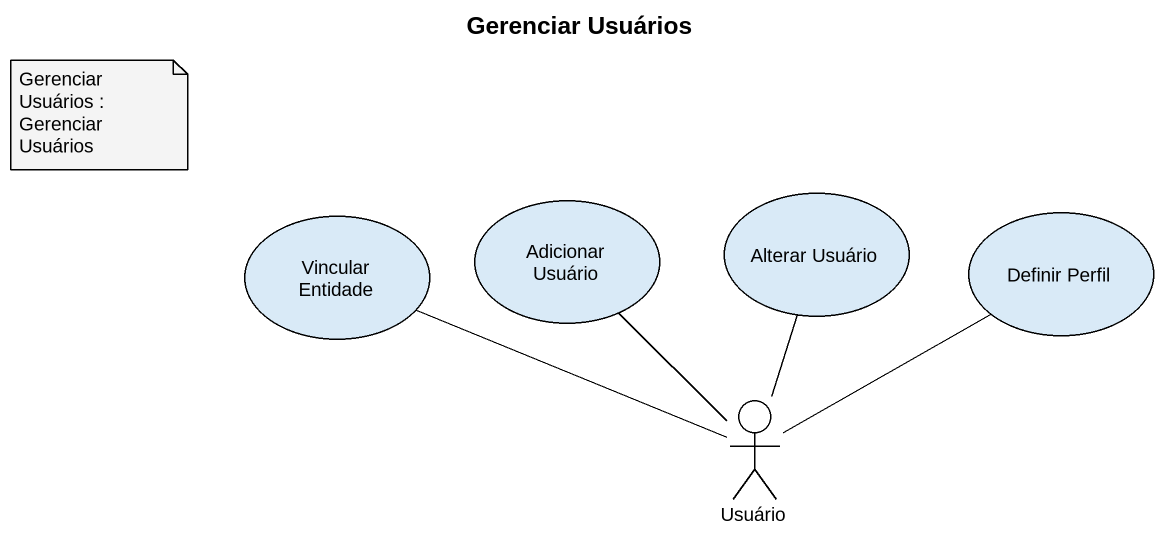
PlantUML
@startuml
title Gerenciar Usuários
usecase "Vincular Entidade" as Vincular_Entidade
usecase "Adicionar Usuário" as Adicionar_Usuário
usecase "Alterar Usuário" as Alterar_Usuário
usecase "Definir Perfil" as Definir_Perfil
actor Usuário
Usuário -left- Vincular_Entidade
Usuário -up- Adicionar_Usuário
Usuário -up- Alterar_Usuário
Usuário -up- Definir_Perfil
note as N1
  Gerenciar Usuários : Gerenciar Usuários
end note
@enduml
